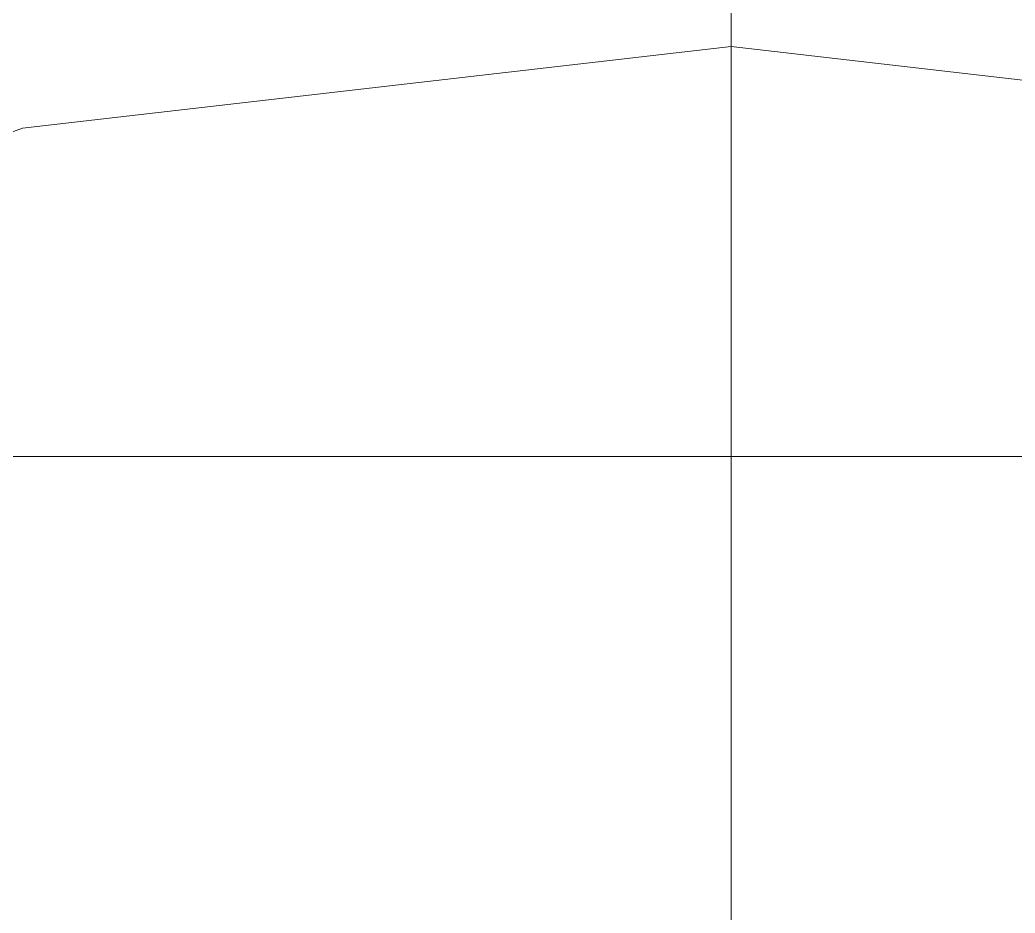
# Model space of a CAD drawing. Header units: inches. Extents: x -4266 to -1814, y 9706 to 12441.
# Drawn here: x -2940.04 to -2934.25, y 9959.13 to 9964.33 of the extents above; entities that cross this region are included whole.
import ezdxf

# ---------------------------------------------------------------- set-up
doc = ezdxf.new("R2010")
doc.units = ezdxf.units.IN
doc.header["$MEASUREMENT"] = 0
for name, color, linetype, lineweight in [('0-1', 7, 'Continuous', 5), ('0-3', 7, 'Continuous', 9), ('A-DETL-GENF-2', 253, 'Continuous', 9)]:
    doc.layers.add(name, color=color, linetype=linetype, lineweight=lineweight)

# ---------------------------------------------------------------- blocks, each defined once
blk = doc.blocks.new('gold flame spirea 26749 - gold flame spirea 26749-V185-FLOOR PLAN - 1ST FLOOR')
at = {"layer": 'A-DETL-GENF-2'}
for p, q in [((0, 9.4473), (0, -11.2818)), ((0, 2.1771), (0, 2.7385)), ((0, 1.9249), (0, 2.1771)), ((0, 1.6751), (0, 1.9249)), ((0, 1.8612), (0, 1.8861)), ((0, 1.8861), (0, 1.8827)), ((0, 1.8827), (0, 1.8577)), ((0, 1.76), (0, 1.8612)), ((0, 1.8577), (0, 1.8177)), ((0, 1.8177), (0, 1.7197)), ((0, 1.6319), (0, 1.76)), ((0, 1.7197), (0, 1.6751)), ((0, 1.3503), (0, 1.6319)), ((0, 1.0279), (0, 1.3959)), ((0, 1.3959), (0, 1.0237)), ((0, 1.2242), (0, 1.3503)), ((0, 1.1262), (0, 1.2242)), ((0, 1.0702), (0, 1.1262)), ((0, 0.9651), (0, 1.0702)), ((0, 0.7292), (0, 1.0279)), ((0, 1.0237), (0, 0.8973)), ((0, 0.9365), (0, 0.9651)), ((0, 0.9184), (0, 0.9365)), ((0, 0.7588), (0, 0.9306)), ((0, 0.9306), (0, 0.915)), ((0, 0.915), (0, 0.9184)), ((0, 0.8973), (0, 0.7888)), ((0, 0.7888), (0, 0.686)), ((0, 0.6171), (0, 0.7588)), ((0, 0.2552), (0, 0.7292)), ((0, 0.686), (0, 0.577)), ((0, 0.4979), (0, 0.6171)), ((0, 0.577), (0, 0.2925)), ((0, 0.3935), (0, 0.4979)), ((0, 0.2963), (0, 0.3935)), ((0, -0.0997), (0, 0.3722)), ((0, 0.3722), (0, 0.2546)), ((0, 0.1987), (0, 0.2963)), ((0, 0.2925), (0, 0.0931)), ((0, 0.0375), (0, 0.2552)), ((0, 0.2546), (0, 0.1384)), ((0, 0.0931), (0, 0.1987)), ((0, 0.1384), (0, 0.0145)), ((6.375, 0), (-5.625, 0)), ((-4.1558, 0), (-3.6293, 0)), ((-3.6293, 0), (-3.5536, 0)), ((-3.5536, 0), (-3.5115, 0)), ((-3.5115, 0), (-3.4845, 0)), ((-3.4845, 0), (-3.4546, 0)), ((-3.4546, 0), (-3.4034, 0)), ((-3.4034, 0), (-3.3127, 0)), ((-3.3127, 0), (-3.164, 0)), ((-3.1836, 0), (-3.2106, 0)), ((-3.2106, 0), (-3.1179, 0)), ((-3.191, 0), (-3.1977, 0)), ((-3.1977, 0), (-3.1921, 0)), ((-3.1921, 0), (-3.1825, 0)), ((-3.164, 0), (-3.191, 0)), ((-3.1769, 0), (-3.1836, 0)), ((-3.1825, 0), (-3.1769, 0)), ((-3.1179, 0), (-3.0049, 0)), ((-3.0049, 0), (-2.8797, 0)), ((-2.8797, 0), (-2.7504, 0)), ((-2.7504, 0), (-2.6252, 0)), ((-2.6252, 0), (-2.5122, 0)), ((-2.5122, 0), (-2.4196, 0)), ((-2.4196, 0), (-2.304, 0)), ((-2.304, 0), (-2.218, 0)), ((-2.218, 0), (-2.1512, 0)), ((-2.1512, 0), (-2.0926, 0)), ((-2.0926, 0), (-2.0319, 0)), ((-2.0319, 0), (-1.8612, 0)), ((-1.8612, 0), (-1.7443, 0)), ((-1.7443, 0), (-1.659, 0)), ((-1.533, 0), (-1.6751, 0)), ((-1.6751, 0), (-1.3251, 0)), ((-1.659, 0), (-1.5951, 0)), ((-1.5951, 0), (-1.5423, 0)), ((-1.5423, 0), (-1.4906, 0)), ((-1.4828, 0), (-1.533, 0)), ((-1.4906, 0), (-1.4297, 0)), ((-1.4231, 0), (-1.4828, 0)), ((-1.4297, 0), (-1.3494, 0)), ((-1.2563, 0), (-1.4231, 0)), ((-1.3494, 0), (-1.3485, 0)), ((-1.3485, 0), (-1.3168, 0)), ((-1.3251, 0), (-1.0733, 0)), ((-1.3168, 0), (-1.2703, 0)), ((-1.2703, 0), (-1.2251, 0)), ((-1.2021, 0), (-1.2563, 0)), ((-1.2251, 0), (-1.197, 0)), ((-1.197, 0), (-1.2021, 0)), ((-1.0733, 0), (-0.8722, 0)), ((-0.8722, 0), (-0.6745, 0)), ((-0.4967, 0), (-0.7445, 0)), ((-0.7445, 0), (-0.4653, 0)), ((-0.6745, 0), (-0.0997, 0)), ((-0.2938, 0), (-0.4967, 0)), ((-0.4653, 0), (-0.1956, 0)), ((-0.1265, 0), (-0.2938, 0)), ((-0.1956, 0), (0.0375, 0)), ((0.0145, 0), (-0.1265, 0)), ((-0.0997, 0), (0.3722, 0)), ((0, -0.1956), (0, 0.0375)), ((0, 0.0145), (0, -0.1265)), ((0.1384, 0), (0.0145, 0)), ((0.0375, 0), (0.2552, 0)), ((0.2925, 0), (0.0931, 0)), ((0.0931, 0), (0.1987, 0)), ((0.2546, 0), (0.1384, 0)), ((0.1987, 0), (0.2963, 0)), ((0.3722, 0), (0.2546, 0)), ((0.2552, 0), (0.7292, 0)), ((0.577, 0), (0.2925, 0)), ((0.2963, 0), (0.3935, 0)), ((0.3935, 0), (0.4979, 0)), ((0.4979, 0), (0.6171, 0)), ((0.686, 0), (0.577, 0)), ((0.6171, 0), (0.7588, 0)), ((0.7888, 0), (0.686, 0)), ((0.7292, 0), (1.0279, 0)), ((0.7588, 0), (0.9306, 0)), ((0.8973, 0), (0.7888, 0)), ((1.0237, 0), (0.8973, 0)), ((0.9306, 0), (0.915, 0)), ((0.915, 0), (0.9184, 0)), ((0.9184, 0), (0.9365, 0)), ((0.9365, 0), (0.9651, 0)), ((0.9651, 0), (1.0702, 0)), ((1.3959, 0), (1.0237, 0)), ((1.0279, 0), (1.3959, 0)), ((1.0702, 0), (1.1262, 0)), ((1.1262, 0), (1.2242, 0)), ((1.2242, 0), (1.3503, 0)), ((1.3503, 0), (1.6319, 0)), ((1.6319, 0), (1.76, 0)), ((0, -0.6745), (0, -0.0997)), ((0, -0.1265), (0, -0.2938)), ((0, -0.4653), (0, -0.1956)), ((0, -0.2938), (0, -0.4967)), ((0, -0.7445), (0, -0.4653)), ((0, -0.4967), (0, -0.7445)), ((0, -0.8722), (0, -0.6745)), ((0, -1.0733), (0, -0.8722)), ((0, -1.3251), (0, -1.0733)), ((0, -1.2251), (0, -1.197)), ((0, -1.197), (0, -1.2021)), ((0, -1.2021), (0, -1.2563)), ((0, -1.2703), (0, -1.2251)), ((0, -1.2563), (0, -1.4231)), ((0, -1.3168), (0, -1.2703)), ((0, -1.3485), (0, -1.3168)), ((0, -1.6751), (0, -1.3251)), ((0, -1.3494), (0, -1.3485)), ((0, -1.4297), (0, -1.3494)), ((0, -1.4231), (0, -1.4828)), ((0, -1.4906), (0, -1.4297)), ((0, -1.4828), (0, -1.533)), ((0, -1.5423), (0, -1.4906)), ((0, -1.533), (0, -1.6751)), ((0, -1.5951), (0, -1.5423)), ((0, -1.659), (0, -1.5951)), ((0, -1.7443), (0, -1.659)), ((0, -1.8612), (0, -1.7443)), ((0, -2.0319), (0, -1.8612)), ((0, -2.0926), (0, -2.0319)), ((0, -2.1512), (0, -2.0926)), ((0, -2.218), (0, -2.1512)), ((0, -2.304), (0, -2.218)), ((0, -2.4196), (0, -2.304)), ((0, -2.5122), (0, -2.4196)), ((0, -2.6252), (0, -2.5122)), ((0, -2.7504), (0, -2.6252))]:
    blk.add_line(p, q, dxfattribs=at)
blk = doc.blocks.new('switchgrass 26764 - switchgrass 26764-V166-FLOOR PLAN - 1ST FLOOR')
at = {"layer": 'A-DETL-GENF-2'}
for p, q in [((0, -10.2653), (0, -14.2894)), ((0, -12.976), (0, -11.8292)), ((0, -13.4536), (0, -12.0369)), ((0, -12.8441), (0, -13.3778)), ((0, -13.2954), (0, -12.976)), ((0, -13.6102), (0, -13.2954)), ((0, -13.3778), (0, -13.8283)), ((0, -14.4576), (0, -13.4536)), ((0, -13.9361), (0, -13.6102)), ((0, -13.8283), (0, -14.4046)), ((0, -14.2894), (0, -13.9361)), ((0, -14.4046), (0, -14.8389)), ((0, -14.8389), (0, -14.4576)), ((4.1274, -17.537), (7.9178, -16.1807)), ((-4.1274, -17.537), (0, -18.0132)), ((0, -18.0132), (4.1274, -17.537))]:
    blk.add_line(p, q, dxfattribs=at)
blk = doc.blocks.new('CTR - 1st Phase - Shell_rvt-1-FLOOR PLAN - 1ST FLOOR')
at = {"layer": '0-3'}
blk.add_blockref('gold flame spirea 26749 - gold flame spirea 26749-V185-FLOOR PLAN - 1ST FLOOR', (-2935.8987, 9961.7894), dxfattribs=at)
at = {"layer": '0-3', "rotation": 180}
blk.add_blockref('switchgrass 26764 - switchgrass 26764-V166-FLOOR PLAN - 1ST FLOOR', (-2935.8987, 9946.1644), dxfattribs=at)

msp = doc.modelspace()

# ---------------------------------------------------------------- block references
at = {"layer": '0-1'}
msp.add_blockref('CTR - 1st Phase - Shell_rvt-1-FLOOR PLAN - 1ST FLOOR', (0, 0), dxfattribs=at)

doc.saveas('drawing.dxf')
